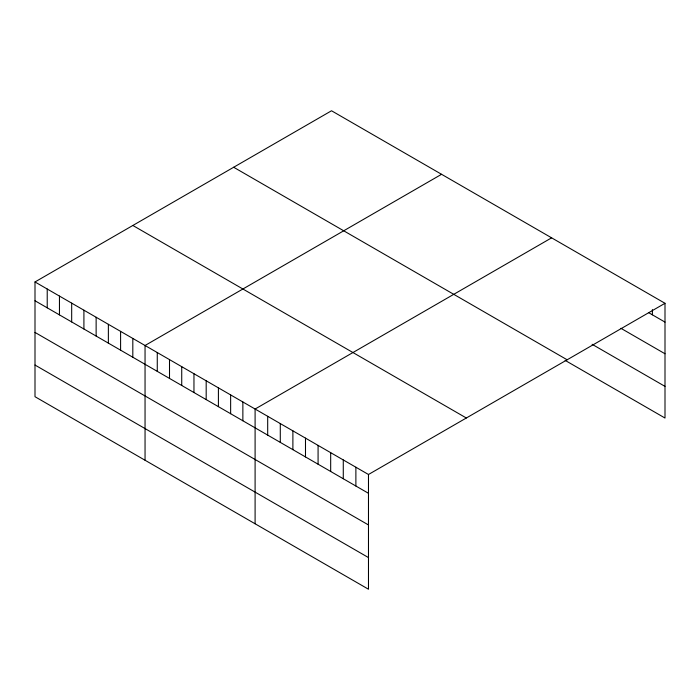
<?xml version="1.0" encoding="UTF-8"?>
<svg xmlns="http://www.w3.org/2000/svg" width="700" height="700" viewBox="0 0 700 700"><rect width="100%" height="100%" fill="white"/><g stroke="black" fill="none" stroke-linecap="round" stroke-linejoin="round"><path stroke-width="1.05" d="M35 281.96L368.48 474.495L368.48 589.234L35 396.707L35 281.96L331.52 110.766L665 303.293L665 418.04L565.119 360.369M441.569 174.3L145.049 345.494L145.049 460.241M551.617 237.834L255.098 409.036L255.098 523.775M368.48 474.495L665 303.293M648.804 312.751L665 322.096M620.909 328.3L665 353.762M592.113 344.295L665 386.382M233.669 167.256L567.149 359.791M132.851 225.47L466.331 417.996M35 300.764L368.48 493.299M35 332.421L368.48 524.956M35 365.041L368.48 557.576M652.4 309.601L652.4 314.825M355.88 467.224L355.88 486.019M343.28 459.944L343.28 478.748M330.68 452.673L330.68 471.476M318.08 445.401L318.08 464.205M305.489 438.13L305.489 456.925M292.889 430.85L292.889 449.654M280.289 423.579L280.289 442.382M267.689 416.308L267.689 435.111M242.865 401.975L242.865 420.779M230.641 394.914L230.641 413.717M218.409 387.852L218.409 406.656M206.185 380.791L206.185 399.595M193.961 373.739L193.961 392.534M181.729 366.678L181.729 385.481M169.505 359.616L169.505 378.42M157.273 352.555L157.273 371.359M132.816 338.441L132.816 357.236M120.593 331.38L120.593 350.184M108.369 324.319L108.369 343.123M96.136 317.257L96.136 336.061M83.913 310.196L83.913 329M71.68 303.144L71.68 321.947M59.456 296.082L59.456 314.886M47.224 289.021L47.224 307.825"/></g></svg>
